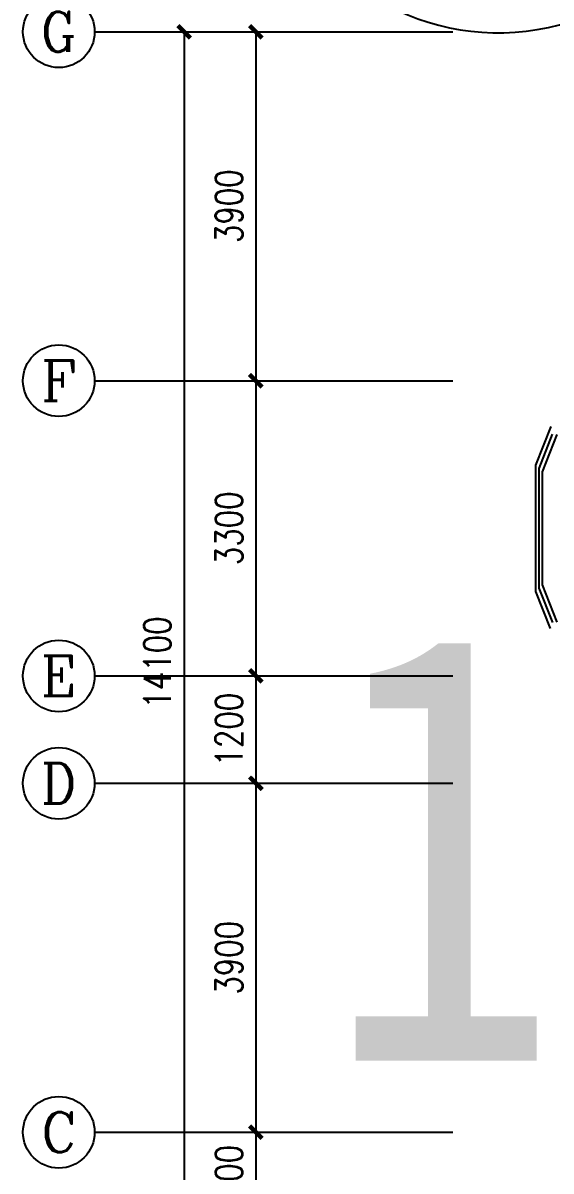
# Model space of a CAD drawing. Header units: millimetres. Extents: x 751 to 49128, y 379 to 40024.
# Drawn here: x 7240 to 13136, y 6845 to 19677 of the extents above; entities that cross this region are included whole.
import ezdxf
from ezdxf.enums import TextEntityAlignment as Align

# ---------------------------------------------------------------- set-up
doc = ezdxf.new("R2010")
doc.units = ezdxf.units.MM
for name, color, linetype in [('AXIS', 3, 'Continuous'), ('AXIS_TEXT', 7, 'Continuous'), ('PUB_TEXT', 7, 'Continuous'), ('PUB_WINDW', 7, 'Continuous'), ('WINDOW', 2, 'Continuous')]:
    doc.layers.add(name, color=color, linetype=linetype)
doc.styles.add('-宋体', font='SimSun.ttf', dxfattribs={"width": 0.8})
doc.styles.add('COMPLEX', font='COMPLEX')
doc.styles.add('DIM_FONT', font='SIMPLEX', dxfattribs={"width": 0.8})
doc.styles.get("Standard").update_dxf_attribs({"font": 'arial.ttf'})
doc.dimstyles.new('AXIS', dxfattribs={"dimtxt": 300, "dimasz": 1, "dimexe": 250, "dimexo": 300, "dimgap": 0.09, "dimtad": 1, "dimdec": 0, "dimzin": 0, "dimdsep": 46, "dimtxsty": 'DIM_FONT', "dimblk": '_DIMX', "dimcen": 0.09, "dimse1": 1, "dimse2": 1, "dimclrt": 7, "dimadec": 0, "dimazin": 0, "dimtfac": 1, "dimtdec": 0, "dimtix": 1, "dimtmove": 2, "dimatfit": 3, "dimldrblk": '_DIMX', "dimfxl": 1, "dimtolj": 1, "dimtzin": 0, "dimarcsym": 0})

# ---------------------------------------------------------------- blocks, each defined once
blk = doc.blocks.new('_DIMX')
at = {"const_width": 50}
blk.add_lwpolyline([(-70, -70), (70, 70)], dxfattribs=at)
blk = doc.blocks.new('*D60')
at = {"color": 0, "linetype": 'ByBlock', "transparency": 16777216}
blk.add_line((-1800, 21899), (-1800, 7801), dxfattribs=at)
at = {"layer": 'DEFPOINTS', "color": 0, "linetype": 'ByBlock', "transparency": 16777216}
for p in [(1200, 21900), (-1800, 7800), (1200, 7800)]:
    blk.add_point(p, dxfattribs=at)
at = {"color": 0, "linetype": 'ByBlock', "transparency": 16777216}
for p, rotation in [((-1800, 21900), 90), ((-1800, 7800), 270)]:
    blk.add_blockref('_DIMX', p, dxfattribs=dict(at, rotation=rotation))
at = {"color": 7, "linetype": 'ByBlock', "transparency": 16777216, "insert": (-2100, 14850), "char_height": 300, "attachment_point": 5, "rotation": 90, "style": 'DIM_FONT'}
blk.add_mtext('\\A1;14100', dxfattribs=at)
blk = doc.blocks.new('*D54')
at = {"color": 0, "linetype": 'ByBlock', "transparency": 16777216}
blk.add_line((-1000, 21899), (-1000, 18001), dxfattribs=at)
at = {"layer": 'DEFPOINTS', "color": 0, "linetype": 'ByBlock', "transparency": 16777216}
for p in [(1200, 21900), (-1000, 18000), (1200, 18000)]:
    blk.add_point(p, dxfattribs=at)
at = {"color": 0, "linetype": 'ByBlock', "transparency": 16777216}
for p, rotation in [((-1000, 21900), 90), ((-1000, 18000), 270)]:
    blk.add_blockref('_DIMX', p, dxfattribs=dict(at, rotation=rotation))
at = {"color": 7, "linetype": 'ByBlock', "transparency": 16777216, "insert": (-1300, 19950), "char_height": 300, "attachment_point": 5, "rotation": 90, "style": 'DIM_FONT'}
blk.add_mtext('\\A1;3900', dxfattribs=at)
blk = doc.blocks.new('*D58')
at = {"color": 0, "linetype": 'ByBlock', "transparency": 16777216}
blk.add_line((-1000, 9599), (-1000, 8701), dxfattribs=at)
at = {"layer": 'DEFPOINTS', "color": 0, "linetype": 'ByBlock', "transparency": 16777216}
for p in [(1200, 9600), (-1000, 8700), (1200, 8700)]:
    blk.add_point(p, dxfattribs=at)
at = {"color": 0, "linetype": 'ByBlock', "transparency": 16777216}
for p, rotation in [((-1000, 9600), 90), ((-1000, 8700), 270)]:
    blk.add_blockref('_DIMX', p, dxfattribs=dict(at, rotation=rotation))
at = {"color": 7, "linetype": 'ByBlock', "transparency": 16777216, "insert": (-1300, 9150), "char_height": 300, "attachment_point": 5, "rotation": 90, "style": 'DIM_FONT'}
blk.add_mtext('\\A1;900', dxfattribs=at)
blk = doc.blocks.new('*D57')
at = {"color": 0, "linetype": 'ByBlock', "transparency": 16777216}
blk.add_line((-1000, 13499), (-1000, 9601), dxfattribs=at)
at = {"layer": 'DEFPOINTS', "color": 0, "linetype": 'ByBlock', "transparency": 16777216}
for p in [(1200, 13500), (-1000, 9600), (1200, 9600)]:
    blk.add_point(p, dxfattribs=at)
at = {"color": 0, "linetype": 'ByBlock', "transparency": 16777216}
for p, rotation in [((-1000, 13500), 90), ((-1000, 9600), 270)]:
    blk.add_blockref('_DIMX', p, dxfattribs=dict(at, rotation=rotation))
at = {"color": 7, "linetype": 'ByBlock', "transparency": 16777216, "insert": (-1300, 11550), "char_height": 300, "attachment_point": 5, "rotation": 90, "style": 'DIM_FONT'}
blk.add_mtext('\\A1;3900', dxfattribs=at)
blk = doc.blocks.new('*D56')
at = {"color": 0, "linetype": 'ByBlock', "transparency": 16777216}
blk.add_line((-1000, 14699), (-1000, 13501), dxfattribs=at)
at = {"layer": 'DEFPOINTS', "color": 0, "linetype": 'ByBlock', "transparency": 16777216}
for p in [(1200, 14700), (-1000, 13500), (1200, 13500)]:
    blk.add_point(p, dxfattribs=at)
at = {"color": 0, "linetype": 'ByBlock', "transparency": 16777216}
for p, rotation in [((-1000, 14700), 90), ((-1000, 13500), 270)]:
    blk.add_blockref('_DIMX', p, dxfattribs=dict(at, rotation=rotation))
at = {"color": 7, "linetype": 'ByBlock', "transparency": 16777216, "insert": (-1300, 14100), "char_height": 300, "attachment_point": 5, "rotation": 90, "style": 'DIM_FONT'}
blk.add_mtext('\\A1;1200', dxfattribs=at)
blk = doc.blocks.new('*D55')
at = {"color": 0, "linetype": 'ByBlock', "transparency": 16777216}
blk.add_line((-1000, 17999), (-1000, 14701), dxfattribs=at)
at = {"layer": 'DEFPOINTS', "color": 0, "linetype": 'ByBlock', "transparency": 16777216}
for p in [(1200, 18000), (-1000, 14700), (1200, 14700)]:
    blk.add_point(p, dxfattribs=at)
at = {"color": 0, "linetype": 'ByBlock', "transparency": 16777216}
for p, rotation in [((-1000, 18000), 90), ((-1000, 14700), 270)]:
    blk.add_blockref('_DIMX', p, dxfattribs=dict(at, rotation=rotation))
at = {"color": 7, "linetype": 'ByBlock', "transparency": 16777216, "insert": (-1300, 16350), "char_height": 300, "attachment_point": 5, "rotation": 90, "style": 'DIM_FONT'}
blk.add_mtext('\\A1;3300', dxfattribs=at)
blk = doc.blocks.new('_AXISO')
blk.add_circle((0, 0), 0.5)
at = {"layer": 'AXIS_TEXT', "style": 'COMPLEX', "width": 1.041667}
blk.add_attdef('A', text='', height=0.56, dxfattribs=at).set_placement((-0.25, -0.28), (0.25, -0.28), align=Align.FIT)
blk = doc.blocks.new('M_B1ZDK')
for points in [[(0.5331, 0.549), (0.3361, 1.3649), (-0.3361, 1.3649), (-0.5418, 0.5128)], [(0.5012, 0.4163), (0.318, 1.1838), (-0.318, 1.1838), (-0.5012, 0.4283)], [(0.5, 0.1667), (0.3, 1.0027), (-0.3, 1.0027), (-0.5, 0.1667)]]:
    blk.add_lwpolyline(points)
blk = doc.blocks.new('1T4F79')
blk.add_arc((-24754.6, 31.7), 2646.7, 202.17006, 287.82994)
at = {"layer": 'AXIS'}
for p, q in [((-29260.1, -2603.3), (-25260.1, -2603.3)), ((-29260.1, -6503.3), (-25260.1, -6503.3)), ((-29260.1, -9803.3), (-25260.1, -9803.3)), ((-29260.1, -11003.3), (-25260.1, -11003.3)), ((-29260.1, -14903.3), (-25260.1, -14903.3))]:
    blk.add_line(p, q, dxfattribs=at)
at = {"layer": 'AXIS', "xscale": 800, "yscale": 800, "zscale": 800}
blk.add_blockref('_AXISO', (-29660.1, -2603.3), dxfattribs=at).add_auto_attribs({'A': 'G'})
at = {"layer": 'AXIS'}
ref = blk.add_blockref('_AXISO', (-29660.1, -6503.3), dxfattribs=dict(at, xscale=800, yscale=800, zscale=800))
ref.add_attrib('A', 'F', dxfattribs={"layer": 'AXIS_TEXT', "height": 448, "style": 'COMPLEX', "width": 1.171875}).set_placement((-29860.1, -6727.3), (-29460.1, -6727.3), align=Align.FIT)
ref = blk.add_blockref('_AXISO', (-29660.1, -9803.3), dxfattribs=dict(at, xscale=800, yscale=800, zscale=800))
ref.add_attrib('A', 'E', dxfattribs={"layer": 'AXIS_TEXT', "height": 448, "style": 'COMPLEX', "width": 1.171875}).set_placement((-29860.1, -10027.3), (-29460.1, -10027.3), align=Align.FIT)
ref = blk.add_blockref('_AXISO', (-29660.1, -11003.3), dxfattribs=dict(at, xscale=800, yscale=800, zscale=800))
ref.add_attrib('A', 'D', dxfattribs={"layer": 'AXIS_TEXT', "height": 448, "style": 'COMPLEX', "width": 1.102941}).set_placement((-29860.1, -11227.3), (-29460.1, -11227.3), align=Align.FIT)
ref = blk.add_blockref('_AXISO', (-29660.1, -14903.3), dxfattribs=dict(at, xscale=800, yscale=800, zscale=800))
ref.add_attrib('A', 'C', dxfattribs={"layer": 'AXIS_TEXT', "height": 448, "style": 'COMPLEX', "width": 1.25}).set_placement((-29860.1, -15127.3), (-29460.1, -15127.3), align=Align.FIT)
at = {"layer": 'WINDOW', "xscale": -2100, "yscale": 200, "zscale": 2100, "rotation": 90}
blk.add_blockref('M_B1ZDK', (-24060.1, -8153.3), dxfattribs=at)
at = {"style": 'DIM_FONT', "width": 0.8, "flags": 9}
for tag, p, rotation in [('YSIZE', (3996.4, 9793.9), 295), ('YSIZE', (-19234.8, -11587.2), 270), ('XSIZE', (-19234.8, -11587.2), 270), ('YSIZE', (-5485.9, -11587.2), 270), ('XSIZE', (-5485.9, -11587.2), 270)]:
    blk.add_attdef(tag, p, '', height=0.5, rotation=rotation, dxfattribs=at)
at = {"width": 0.8, "flags": 9}
for tag, p in [('YSIZE', (-560.1, -6402.9)), ('XSIZE', (-560.1, -6402.9)), ('XSIZE', (-760.1, -6602.9)), ('YSIZE', (-760.1, -6602.9))]:
    blk.add_attdef(tag, p, '', height=0.4, rotation=180, dxfattribs=at)
at = {"layer": 'AXIS'}
for p2, distance, picture, middle in [((-25260.1, -16703.3), -3000, '*D60', (-28560.1, -9653.3)), ((-25260.1, -6503.3), -2200, '*D54', (-27760.1, -4553.3))]:
    dim = blk.add_aligned_dim(p1=(-25260.1, -2603.3), p2=p2, distance=distance, dimstyle='AXIS', dxfattribs=at)
    dim.commit()
    dim.dimension.update_dxf_attribs({"geometry": picture, "text_midpoint": middle, "insert": (-26460.1, -24503.3)})
for base, p1, p2, picture, middle in [((-27460.1, -9803.3), (-25260.1, -6503.3), (-25260.1, -9803.3), '*D55', (-27760.1, -8153.3)), ((-27460.1, -11003.3), (-25260.1, -9803.3), (-25260.1, -11003.3), '*D56', (-27760.1, -10403.3)), ((-27460.1, -14903.3), (-25260.1, -11003.3), (-25260.1, -14903.3), '*D57', (-27760.1, -12953.3)), ((-27460.1, -15803.3), (-25260.1, -14903.3), (-25260.1, -15803.3), '*D58', (-27760.1, -15353.3))]:
    dim = blk.add_linear_dim(base=base, p1=p1, p2=p2, angle=90, dimstyle='AXIS', dxfattribs=at)
    dim.commit()
    dim.dimension.update_dxf_attribs({"geometry": picture, "text_midpoint": middle, "insert": (-26460.1, -24503.3)})

msp = doc.modelspace()

# ---------------------------------------------------------------- block references
at = {"layer": 'PUB_WINDW'}
msp.add_blockref('1T4F79', (37300, 22182), dxfattribs=at)

# ---------------------------------------------------------------- texts
at = {"layer": 'PUB_TEXT', "style": '-宋体', "width": 0.8}
msp.add_text('1T4F79', height=4800, dxfattribs=at).set_placement((10614, 8080))

doc.saveas('drawing.dxf')
